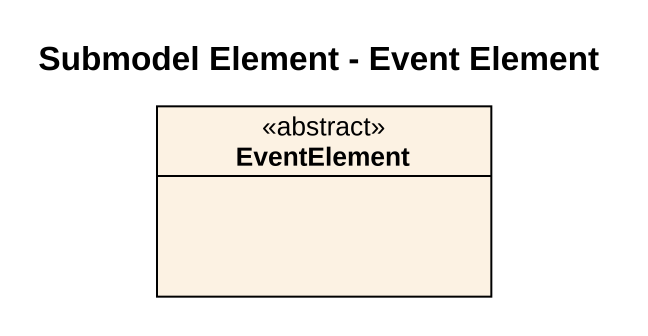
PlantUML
@startuml
title Submodel Element - Event Element
hide circle
hide empty members
class EventElement <<abstract>>
@enduml
